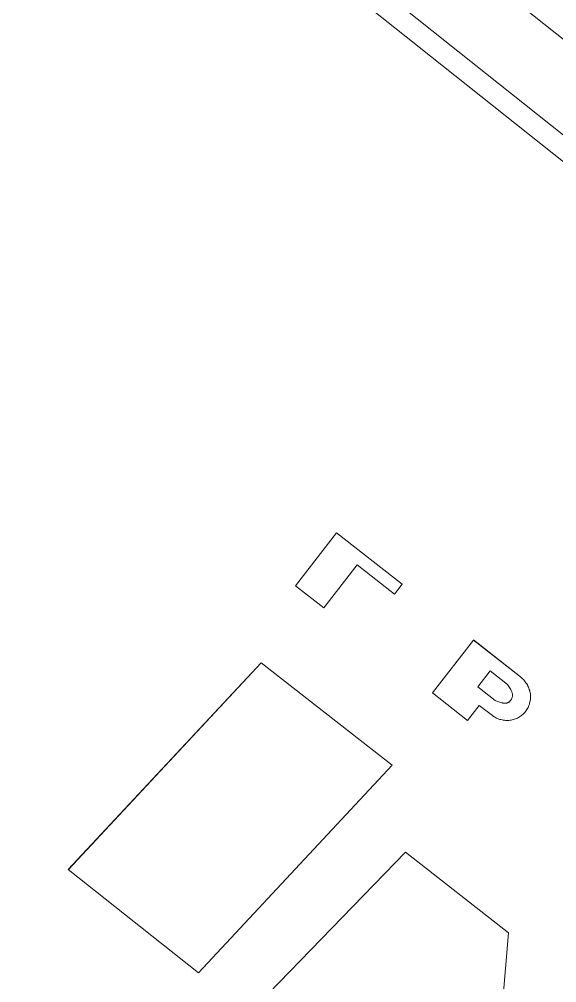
# Model space of a CAD drawing. Header units: millimetres. Extents: x -229914 to 856942, y -268655 to 87212.
# Drawn here: x -137223.1 to -137157.2, y 24581.3 to 24699.5 of the extents above; entities that cross this region are included whole.
import ezdxf

# ---------------------------------------------------------------- set-up
doc = ezdxf.new("R2010")
doc.units = ezdxf.units.MM

# ---------------------------------------------------------------- blocks, each defined once
blk = doc.blocks.new('Т912NEW')
at = {"color": 7, "linetype": 'Continuous', "lineweight": 15}
for p, q in [((-539.25, 3031.17), (460.75, 3031.17)), ((448.75, 3021.97), (-527.25, 3021.97)), ((448.75, 3019.4), (-527.25, 3019.4)), ((-355.92, 2966.51), (-345.66, 2966.59)), ((-355.92, 2966.5), (-345.66, 2966.59)), ((-355.92, 2966.5), (-355.92, 2966.51)), ((-355.79, 2958.29), (-355.92, 2966.5)), ((-345.66, 2966.59), (-345.64, 2965.06)), ((-345.66, 2966.59), (-345.64, 2965.06)), ((-345.66, 2966.59), (-345.66, 2966.59)), ((-334.58, 2966.69), (-327.26, 2966.75)), ((-334.58, 2966.68), (-327.26, 2966.74)), ((-334.58, 2966.68), (-334.58, 2966.69)), ((-334.46, 2958.47), (-334.58, 2966.68)), ((-327.26, 2966.75), (-327.08, 2966.74)), ((-327.26, 2966.74), (-327.26, 2966.75)), ((-327.26, 2966.74), (-327.08, 2966.73)), ((-327.08, 2966.74), (-326.92, 2966.72)), ((-327.08, 2966.73), (-327.08, 2966.74)), ((-327.08, 2966.73), (-326.92, 2966.72)), ((-326.92, 2966.72), (-326.75, 2966.7)), ((-326.92, 2966.72), (-326.75, 2966.7)), ((-326.92, 2966.72), (-326.92, 2966.72)), ((-326.75, 2966.7), (-326.59, 2966.67)), ((-326.75, 2966.7), (-326.59, 2966.67)), ((-326.75, 2966.7), (-326.75, 2966.7)), ((-326.59, 2966.67), (-326.43, 2966.64)), ((-326.59, 2966.67), (-326.43, 2966.63)), ((-326.59, 2966.67), (-326.59, 2966.67)), ((-326.43, 2966.64), (-326.28, 2966.59)), ((-326.43, 2966.63), (-326.43, 2966.64)), ((-326.43, 2966.63), (-326.28, 2966.59)), ((-326.28, 2966.59), (-326.13, 2966.55)), ((-326.28, 2966.59), (-326.13, 2966.54)), ((-326.28, 2966.59), (-326.28, 2966.59)), ((-326.13, 2966.55), (-325.98, 2966.49)), ((-326.13, 2966.54), (-326.13, 2966.55)), ((-326.13, 2966.54), (-325.98, 2966.48)), ((-325.98, 2966.49), (-325.85, 2966.43)), ((-325.98, 2966.48), (-325.98, 2966.49)), ((-325.98, 2966.48), (-325.85, 2966.42)), ((-325.85, 2966.43), (-325.71, 2966.36)), ((-325.85, 2966.42), (-325.85, 2966.43)), ((-325.85, 2966.42), (-325.71, 2966.36)), ((-325.71, 2966.36), (-325.58, 2966.29)), ((-325.71, 2966.36), (-325.58, 2966.28)), ((-325.71, 2966.36), (-325.71, 2966.36)), ((-325.58, 2966.29), (-325.45, 2966.21)), ((-325.58, 2966.28), (-325.58, 2966.29)), ((-325.58, 2966.28), (-325.45, 2966.21)), ((-325.45, 2966.21), (-325.33, 2966.13)), ((-325.45, 2966.21), (-325.33, 2966.12)), ((-325.45, 2966.21), (-325.45, 2966.21)), ((-325.33, 2966.13), (-325.22, 2966.04)), ((-325.33, 2966.12), (-325.33, 2966.13)), ((-325.33, 2966.12), (-325.22, 2966.04)), ((-325.22, 2966.04), (-325.11, 2965.95)), ((-325.22, 2966.04), (-325.11, 2965.94)), ((-325.22, 2966.04), (-325.22, 2966.04)), ((-325.11, 2965.95), (-325, 2965.85)), ((-325.11, 2965.94), (-325.11, 2965.95)), ((-325.11, 2965.94), (-325, 2965.85)), ((-325, 2965.85), (-324.9, 2965.75)), ((-325, 2965.85), (-324.9, 2965.74)), ((-325, 2965.85), (-325, 2965.85)), ((-324.9, 2965.75), (-324.81, 2965.64)), ((-324.9, 2965.74), (-324.9, 2965.75)), ((-324.9, 2965.74), (-324.81, 2965.64)), ((-324.81, 2965.64), (-324.72, 2965.53)), ((-324.81, 2965.64), (-324.72, 2965.53)), ((-324.81, 2965.64), (-324.81, 2965.64)), ((-324.72, 2965.53), (-324.64, 2965.42)), ((-324.72, 2965.53), (-324.64, 2965.41)), ((-324.72, 2965.53), (-324.72, 2965.53)), ((-324.64, 2965.42), (-324.56, 2965.3)), ((-324.64, 2965.41), (-324.64, 2965.42)), ((-324.64, 2965.41), (-324.56, 2965.29)), ((-324.56, 2965.3), (-324.49, 2965.18)), ((-324.56, 2965.29), (-324.56, 2965.3)), ((-324.56, 2965.29), (-324.49, 2965.17)), ((-324.49, 2965.18), (-324.43, 2965.05)), ((-324.49, 2965.17), (-324.49, 2965.18)), ((-324.49, 2965.17), (-324.43, 2965.04)), ((-345.64, 2965.06), (-351.47, 2965.01)), ((-351.47, 2965.01), (-351.37, 2958.34)), ((-351.47, 2965.01), (-351.37, 2958.33)), ((-345.64, 2965.06), (-345.64, 2965.06)), ((-330.62, 2964.99), (-327.91, 2965.01)), ((-330.62, 2964.99), (-330.58, 2962.52)), ((-330.62, 2964.99), (-330.58, 2962.53)), ((-327.63, 2964.93), (-327.91, 2965.01)), ((-327.37, 2964.84), (-327.63, 2964.93)), ((-327.24, 2964.79), (-327.37, 2964.84)), ((-327.12, 2964.73), (-327.24, 2964.79)), ((-327.01, 2964.68), (-327.12, 2964.73)), ((-326.95, 2964.64), (-327.01, 2964.68)), ((-326.9, 2964.61), (-326.95, 2964.64)), ((-326.84, 2964.58), (-326.9, 2964.61)), ((-326.79, 2964.54), (-326.84, 2964.58)), ((-326.75, 2964.5), (-326.79, 2964.54)), ((-326.7, 2964.46), (-326.75, 2964.5)), ((-326.66, 2964.42), (-326.7, 2964.46)), ((-326.62, 2964.37), (-326.66, 2964.42)), ((-326.59, 2964.33), (-326.62, 2964.37)), ((-326.55, 2964.28), (-326.59, 2964.33)), ((-326.52, 2964.22), (-326.55, 2964.28)), ((-326.49, 2964.17), (-326.52, 2964.22)), ((-326.47, 2964.11), (-326.49, 2964.17)), ((-326.45, 2964.05), (-326.47, 2964.11)), ((-326.43, 2963.99), (-326.45, 2964.05)), ((-326.42, 2963.92), (-326.43, 2963.99)), ((-324.43, 2965.05), (-324.37, 2964.92)), ((-324.43, 2965.04), (-324.43, 2965.05)), ((-324.43, 2965.04), (-324.37, 2964.91)), ((-324.37, 2964.92), (-324.31, 2964.79)), ((-324.37, 2964.91), (-324.37, 2964.92)), ((-324.37, 2964.91), (-324.31, 2964.78)), ((-324.31, 2964.79), (-324.27, 2964.65)), ((-324.31, 2964.78), (-324.31, 2964.79)), ((-324.31, 2964.78), (-324.27, 2964.65)), ((-324.27, 2964.65), (-324.23, 2964.51)), ((-324.27, 2964.65), (-324.23, 2964.51)), ((-324.27, 2964.65), (-324.27, 2964.65)), ((-324.23, 2964.51), (-324.19, 2964.37)), ((-324.23, 2964.51), (-324.19, 2964.37)), ((-324.23, 2964.51), (-324.23, 2964.51)), ((-324.19, 2964.37), (-324.16, 2964.23)), ((-324.19, 2964.37), (-324.16, 2964.22)), ((-324.19, 2964.37), (-324.19, 2964.37)), ((-324.16, 2964.23), (-324.14, 2964.08)), ((-324.16, 2964.22), (-324.16, 2964.23)), ((-324.16, 2964.22), (-324.14, 2964.08)), ((-324.14, 2964.08), (-324.13, 2963.94)), ((-324.14, 2964.08), (-324.13, 2963.93)), ((-324.14, 2964.08), (-324.14, 2964.08)), ((-327.18, 2962.77), (-327.06, 2962.83)), ((-327.18, 2962.77), (-327.06, 2962.82)), ((-327.06, 2962.83), (-326.99, 2962.86)), ((-327.06, 2962.82), (-326.99, 2962.85)), ((-327.06, 2962.82), (-327.06, 2962.83)), ((-326.99, 2962.86), (-326.94, 2962.89)), ((-326.99, 2962.85), (-326.94, 2962.88)), ((-326.99, 2962.85), (-326.99, 2962.86)), ((-326.94, 2962.89), (-326.88, 2962.92)), ((-326.94, 2962.88), (-326.88, 2962.91)), ((-326.94, 2962.88), (-326.94, 2962.89)), ((-326.88, 2962.91), (-326.83, 2962.95)), ((-326.88, 2962.92), (-326.83, 2962.95)), ((-326.88, 2962.91), (-326.88, 2962.92)), ((-326.83, 2962.95), (-326.78, 2962.99)), ((-326.83, 2962.95), (-326.78, 2962.98)), ((-326.83, 2962.95), (-326.83, 2962.95)), ((-326.78, 2962.99), (-326.73, 2963.03)), ((-326.78, 2962.98), (-326.73, 2963.02)), ((-326.78, 2962.98), (-326.78, 2962.99)), ((-326.73, 2963.02), (-326.68, 2963.06)), ((-326.73, 2963.03), (-326.68, 2963.06)), ((-326.73, 2963.02), (-326.73, 2963.03)), ((-326.68, 2963.06), (-326.64, 2963.11)), ((-326.68, 2963.06), (-326.64, 2963.1)), ((-326.68, 2963.06), (-326.68, 2963.06)), ((-326.64, 2963.11), (-326.6, 2963.15)), ((-326.64, 2963.1), (-326.6, 2963.14)), ((-326.64, 2963.1), (-326.64, 2963.11)), ((-326.6, 2963.14), (-326.56, 2963.19)), ((-326.6, 2963.15), (-326.56, 2963.19)), ((-326.6, 2963.14), (-326.6, 2963.15)), ((-326.56, 2963.19), (-326.53, 2963.24)), ((-326.56, 2963.19), (-326.53, 2963.23)), ((-326.56, 2963.19), (-326.56, 2963.19)), ((-326.53, 2963.24), (-326.5, 2963.29)), ((-326.53, 2963.23), (-326.5, 2963.28)), ((-326.53, 2963.23), (-326.53, 2963.24)), ((-326.5, 2963.28), (-326.47, 2963.34)), ((-326.5, 2963.29), (-326.47, 2963.34)), ((-326.5, 2963.28), (-326.5, 2963.29)), ((-326.47, 2963.34), (-326.45, 2963.4)), ((-326.47, 2963.34), (-326.45, 2963.39)), ((-326.47, 2963.34), (-326.47, 2963.34)), ((-326.45, 2963.39), (-326.43, 2963.45)), ((-326.45, 2963.4), (-326.43, 2963.45)), ((-326.45, 2963.39), (-326.45, 2963.4)), ((-326.43, 2963.45), (-326.41, 2963.51)), ((-326.43, 2963.45), (-326.41, 2963.51)), ((-326.43, 2963.45), (-326.43, 2963.45)), ((-326.41, 2963.85), (-326.42, 2963.92)), ((-326.4, 2963.78), (-326.41, 2963.85)), ((-326.41, 2963.57), (-326.4, 2963.64)), ((-326.41, 2963.58), (-326.4, 2963.64)), ((-326.41, 2963.51), (-326.41, 2963.58)), ((-326.41, 2963.57), (-326.41, 2963.58)), ((-326.41, 2963.51), (-326.41, 2963.57)), ((-326.41, 2963.51), (-326.41, 2963.51)), ((-326.4, 2963.64), (-326.4, 2963.78)), ((-326.4, 2963.64), (-326.4, 2963.78)), ((-326.4, 2963.64), (-326.4, 2963.64)), ((-324.28, 2962.83), (-324.34, 2962.7)), ((-324.24, 2962.96), (-324.28, 2962.83)), ((-324.2, 2963.09), (-324.24, 2962.96)), ((-324.18, 2963.23), (-324.2, 2963.09)), ((-324.15, 2963.36), (-324.18, 2963.23)), ((-324.14, 2963.5), (-324.15, 2963.36)), ((-324.13, 2963.64), (-324.14, 2963.5)), ((-324.13, 2963.94), (-324.13, 2963.79)), ((-324.13, 2963.93), (-324.13, 2963.94)), ((-324.13, 2963.93), (-324.13, 2963.78)), ((-324.13, 2963.78), (-324.13, 2963.79)), ((-324.13, 2963.78), (-324.13, 2963.64)), ((-330.58, 2962.53), (-327.87, 2962.55)), ((-330.58, 2962.52), (-327.87, 2962.54)), ((-330.58, 2962.52), (-330.58, 2962.53)), ((-327.87, 2962.54), (-327.58, 2962.63)), ((-327.87, 2962.55), (-327.58, 2962.63)), ((-327.87, 2962.54), (-327.87, 2962.55)), ((-327.58, 2962.63), (-327.31, 2962.72)), ((-327.58, 2962.63), (-327.31, 2962.72)), ((-327.58, 2962.63), (-327.58, 2962.63)), ((-327.31, 2962.72), (-327.18, 2962.77)), ((-327.31, 2962.72), (-327.18, 2962.77)), ((-327.31, 2962.72), (-327.31, 2962.72)), ((-327.18, 2962.77), (-327.18, 2962.77)), ((-325.04, 2961.68), (-325.15, 2961.59)), ((-324.94, 2961.78), (-325.04, 2961.68)), ((-324.84, 2961.88), (-324.94, 2961.78)), ((-324.76, 2961.99), (-324.84, 2961.88)), ((-324.67, 2962.1), (-324.76, 2961.99)), ((-324.6, 2962.21), (-324.67, 2962.1)), ((-324.52, 2962.33), (-324.6, 2962.21)), ((-324.45, 2962.45), (-324.52, 2962.33)), ((-324.39, 2962.57), (-324.45, 2962.45)), ((-324.34, 2962.7), (-324.39, 2962.57)), ((-326.99, 2960.87), (-329.04, 2960.83)), ((-329.04, 2960.83), (-329, 2958.53)), ((-329.04, 2960.83), (-329, 2958.53)), ((-326.84, 2960.88), (-326.99, 2960.87)), ((-326.69, 2960.9), (-326.84, 2960.88)), ((-326.55, 2960.92), (-326.69, 2960.9)), ((-326.4, 2960.95), (-326.55, 2960.92)), ((-326.26, 2960.99), (-326.4, 2960.95)), ((-326.12, 2961.03), (-326.26, 2960.99)), ((-325.99, 2961.08), (-326.12, 2961.03)), ((-325.86, 2961.14), (-325.99, 2961.08)), ((-325.73, 2961.2), (-325.86, 2961.14)), ((-325.61, 2961.26), (-325.73, 2961.2)), ((-325.48, 2961.34), (-325.61, 2961.26)), ((-325.37, 2961.42), (-325.48, 2961.34)), ((-325.26, 2961.5), (-325.37, 2961.42)), ((-325.15, 2961.59), (-325.26, 2961.5)), ((-355.79, 2958.29), (-351.37, 2958.33)), ((-351.37, 2958.33), (-351.37, 2958.34)), ((-334.46, 2958.47), (-329, 2958.53)), ((-329, 2958.53), (-329, 2958.53)), ((-355.9, 2913.73), (-353.19, 2948.27)), ((-355.9, 2913.72), (-353.19, 2948.27)), ((-353.19, 2948.27), (-332.82, 2948.45)), ((-353.19, 2948.27), (-332.82, 2948.44)), ((-353.19, 2948.27), (-353.19, 2948.27)), ((-332.82, 2948.44), (-335.54, 2913.76)), ((-332.82, 2948.44), (-332.82, 2948.45)), ((-327.57, 2913.98), (-324.88, 2941.14)), ((-327.57, 2913.97), (-324.88, 2941.13)), ((-324.88, 2941.14), (-308.87, 2941.28)), ((-324.88, 2941.13), (-308.87, 2941.27)), ((-324.88, 2941.13), (-324.88, 2941.14)), ((-308.87, 2941.28), (-300.13, 2928.27)), ((-308.87, 2941.27), (-308.87, 2941.28)), ((-308.87, 2941.27), (-300.13, 2928.27)), ((-355.9, 2913.72), (-335.54, 2913.76)), ((-355.9, 2913.72), (-355.9, 2913.73))]:
    blk.add_line(p, q, dxfattribs=at)

msp = doc.modelspace()

# ---------------------------------------------------------------- block references
at = {"rotation": 321.4676820499667}
msp.add_blockref('Т912NEW', (-138753.82306, 22094.20638), dxfattribs=at)

doc.saveas('drawing.dxf')
